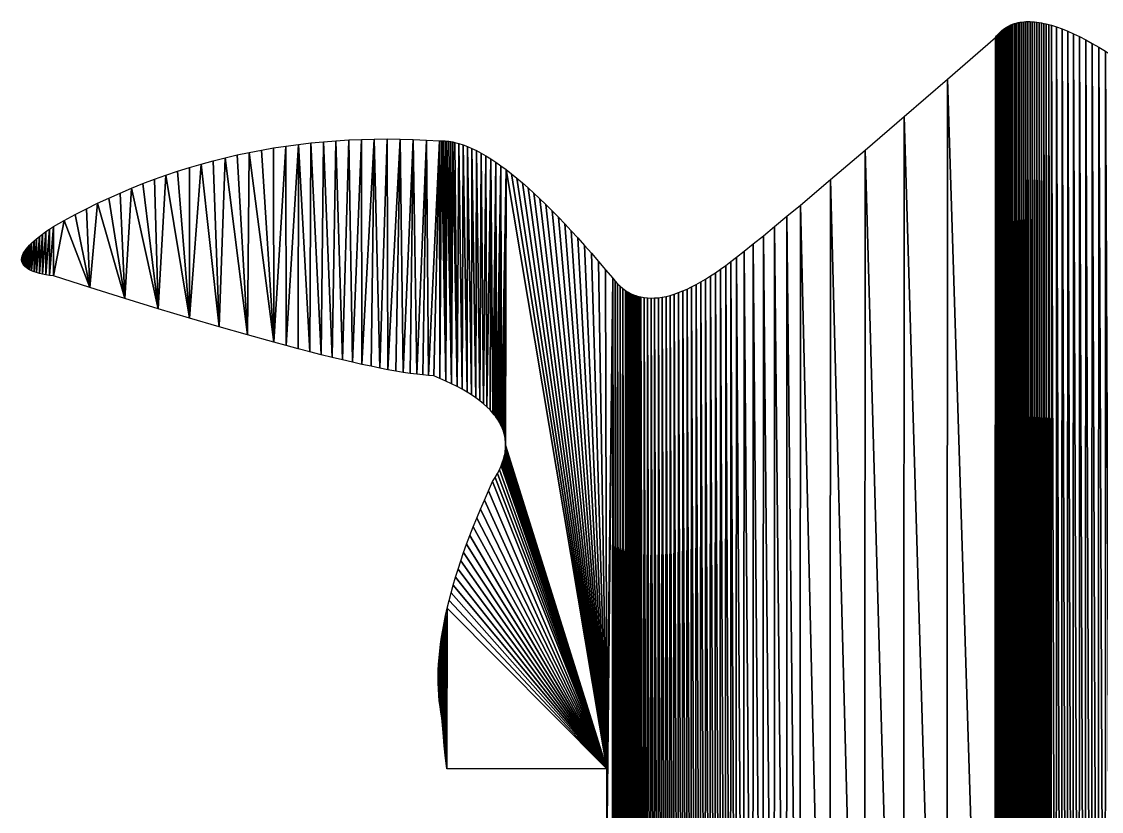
# Model space of a CAD drawing. Extents: x 10 to 917, y 10 to 841.
# Drawn here: x 306 to 386.7, y 368.1 to 427.1 of the extents above; entities that cross this region are included whole.
import ezdxf

# ---------------------------------------------------------------- set-up
doc = ezdxf.new("R2010")
doc.units = 0
doc.header["$MEASUREMENT"] = 0
doc.layers.get('0').update_dxf_attribs({"linetype": 'CONTINUOUS'})

msp = doc.modelspace()

# ---------------------------------------------------------------- linework, layer by layer
for p, q in [((379.799, 426.832), (379.923, 426.889)), ((379.923, 426.889), (380.05, 426.939)), ((380.05, 426.939), (380.18, 426.984)), ((380.18, 426.984), (380.314, 427.024)), ((380.314, 427.024), (380.452, 427.057)), ((380.452, 427.057), (380.593, 427.084)), ((380.593, 427.084), (380.738, 427.106)), ((380.738, 427.106), (380.886, 427.122)), ((380.886, 427.122), (381.038, 427.133)), ((381.038, 427.133), (381.194, 427.137)), ((381.194, 427.137), (381.353, 427.136)), ((381.353, 427.136), (381.515, 427.129)), ((381.515, 427.129), (381.682, 427.116)), ((381.682, 427.116), (381.852, 427.097)), ((381.852, 427.097), (382.025, 427.073)), ((382.025, 427.073), (382.202, 427.042)), ((382.202, 427.042), (382.382, 427.006)), ((382.382, 427.006), (382.567, 426.965)), ((382.567, 426.965), (382.754, 426.917)), ((382.754, 426.917), (382.946, 426.864)), ((378.85, 426.063), (378.941, 426.172)), ((378.941, 426.172), (379.036, 426.274)), ((379.036, 426.274), (379.135, 426.371)), ((379.135, 426.371), (379.236, 426.463)), ((379.236, 426.463), (379.342, 426.548)), ((379.342, 426.548), (379.451, 426.628)), ((379.451, 426.628), (379.563, 426.702)), ((379.563, 426.702), (379.68, 426.77)), ((379.68, 426.77), (379.799, 426.832)), ((382.946, 426.864), (383.339, 426.739)), ((383.339, 426.739), (383.746, 426.592)), ((383.746, 426.592), (384.168, 426.422)), ((384.168, 426.422), (384.605, 426.228)), ((384.605, 426.228), (385.055, 426.012)), ((375.188, 422.839), (378.763, 425.949)), ((378.763, 425.949), (378.85, 426.063)), ((385.055, 426.012), (385.52, 425.772)), ((385.52, 425.772), (385.999, 425.509)), ((385.999, 425.509), (386.492, 425.223)), ((386.492, 425.223), (387, 424.914)), ((371.943, 420.031), (375.188, 422.839)), ((369.028, 417.525), (371.943, 420.031)), ((326.671, 417.957), (327.603, 418.065)), ((327.603, 418.065), (328.541, 418.156)), ((328.541, 418.156), (329.484, 418.23)), ((329.484, 418.23), (330.433, 418.287)), ((330.433, 418.287), (331.387, 418.328)), ((331.387, 418.328), (332.347, 418.352)), ((332.347, 418.352), (333.312, 418.359)), ((333.312, 418.359), (334.283, 418.349)), ((334.283, 418.349), (335.259, 418.323)), ((335.259, 418.323), (336.241, 418.279)), ((336.241, 418.279), (337.228, 418.219)), ((337.228, 418.219), (337.362, 418.223)), ((337.362, 418.223), (337.499, 418.222)), ((337.499, 418.222), (337.638, 418.216)), ((337.638, 418.216), (337.779, 418.205)), ((337.779, 418.205), (337.922, 418.188)), ((337.922, 418.188), (338.067, 418.166)), ((338.067, 418.166), (338.214, 418.139)), ((338.214, 418.139), (338.364, 418.106)), ((338.364, 418.106), (338.669, 418.026)), ((338.669, 418.026), (338.983, 417.924)), ((322.093, 417.165), (322.997, 417.357)), ((322.997, 417.357), (323.907, 417.532)), ((323.907, 417.532), (324.823, 417.69)), ((324.823, 417.69), (325.744, 417.832)), ((325.744, 417.832), (326.671, 417.957)), ((338.983, 417.924), (339.306, 417.802)), ((339.306, 417.802), (339.637, 417.659)), ((339.637, 417.659), (339.977, 417.495)), ((339.977, 417.495), (340.325, 417.31)), ((340.325, 417.31), (340.682, 417.103)), ((366.443, 415.32), (369.028, 417.525)), ((318.529, 416.229), (319.411, 416.488)), ((319.411, 416.488), (320.3, 416.731)), ((320.3, 416.731), (321.193, 416.956)), ((321.193, 416.956), (322.093, 417.165)), ((340.682, 417.103), (341.047, 416.877)), ((341.047, 416.877), (341.422, 416.629)), ((341.422, 416.629), (341.804, 416.36)), ((315.913, 415.35), (316.78, 415.66)), ((316.78, 415.66), (317.651, 415.953)), ((317.651, 415.953), (318.529, 416.229)), ((341.804, 416.36), (342.196, 416.07)), ((342.196, 416.07), (342.596, 415.759)), ((342.596, 415.759), (343.004, 415.428)), ((314.197, 414.68), (315.053, 415.024)), ((315.053, 415.024), (315.913, 415.35)), ((343.004, 415.428), (343.421, 415.075)), ((343.421, 415.075), (343.847, 414.702)), ((364.188, 413.418), (366.443, 415.32)), ((312.503, 413.943), (313.348, 414.32)), ((313.348, 414.32), (314.197, 414.68)), ((343.847, 414.702), (344.281, 414.307)), ((344.281, 414.307), (344.724, 413.892)), ((310.831, 413.139), (311.665, 413.55)), ((311.665, 413.55), (312.503, 413.943)), ((344.724, 413.892), (345.176, 413.456)), ((345.176, 413.456), (345.636, 412.998)), ((363.184, 412.58), (364.188, 413.418)), ((309.181, 412.267), (310.004, 412.712)), ((310.004, 412.712), (310.831, 413.139)), ((345.636, 412.998), (346.105, 412.52)), ((346.105, 412.52), (346.582, 412.021)), ((362.263, 411.818), (363.184, 412.58)), ((307.808, 411.432), (308.077, 411.617)), ((308.077, 411.617), (308.365, 411.806)), ((308.365, 411.806), (309.181, 412.267)), ((346.582, 412.021), (347.068, 411.501)), ((361.425, 411.131), (362.263, 411.818)), ((306.917, 410.74), (307.112, 410.906)), ((307.112, 410.906), (307.325, 411.076)), ((307.325, 411.076), (307.557, 411.252)), ((307.557, 411.252), (307.808, 411.432)), ((347.068, 411.501), (347.562, 410.96)), ((347.562, 410.96), (348.065, 410.398)), ((360.668, 410.519), (361.425, 411.131)), ((306.137, 409.847), (306.221, 409.984)), ((306.221, 409.984), (306.323, 410.125)), ((306.323, 410.125), (306.443, 410.272)), ((306.443, 410.272), (306.583, 410.423)), ((306.583, 410.423), (306.74, 410.579)), ((306.74, 410.579), (306.917, 410.74)), ((348.065, 410.398), (348.577, 409.816)), ((359.403, 409.523), (359.995, 409.983)), ((359.995, 409.983), (360.668, 410.519)), ((305.989, 409.347), (305.998, 409.465)), ((305.991, 409.29), (305.989, 409.347)), ((305.998, 409.234), (305.991, 409.29)), ((305.998, 409.465), (306.026, 409.587)), ((306.01, 409.18), (305.998, 409.234)), ((306.026, 409.126), (306.01, 409.18)), ((306.026, 409.587), (306.072, 409.715)), ((306.072, 409.715), (306.137, 409.847)), ((348.577, 409.816), (349.097, 409.212)), ((349.097, 409.212), (349.626, 408.587)), ((358.609, 408.909), (359.003, 409.208)), ((359.003, 409.208), (359.403, 409.523)), ((306.047, 409.074), (306.026, 409.126)), ((306.072, 409.023), (306.047, 409.074)), ((306.137, 408.924), (306.072, 409.023)), ((306.221, 408.831), (306.137, 408.924)), ((306.323, 408.742), (306.221, 408.831)), ((306.443, 408.658), (306.323, 408.742)), ((306.583, 408.579), (306.443, 408.658)), ((306.74, 408.504), (306.583, 408.579)), ((306.917, 408.434), (306.74, 408.504)), ((307.112, 408.37), (306.917, 408.434)), ((307.325, 408.309), (307.112, 408.37)), ((349.626, 408.587), (350.164, 407.942)), ((357.473, 408.118), (357.844, 408.364)), ((357.844, 408.364), (358.223, 408.628)), ((358.223, 408.628), (358.609, 408.909)), ((307.557, 408.254), (307.325, 408.309)), ((307.808, 408.204), (307.557, 408.254)), ((308.077, 408.158), (307.808, 408.204)), ((308.365, 408.117), (308.077, 408.158)), ((311.1, 407.249), (308.365, 408.117)), ((350.164, 407.942), (350.341, 407.725)), ((350.341, 407.725), (350.525, 407.526)), ((350.525, 407.526), (350.716, 407.344)), ((356.401, 407.481), (356.751, 407.676)), ((356.751, 407.676), (357.108, 407.888)), ((357.108, 407.888), (357.473, 408.118)), ((313.708, 406.435), (311.1, 407.249)), ((350.716, 407.344), (350.914, 407.179)), ((350.914, 407.179), (351.12, 407.031)), ((351.12, 407.031), (351.226, 406.963)), ((351.226, 406.963), (351.333, 406.9)), ((351.333, 406.9), (351.442, 406.841)), ((351.442, 406.841), (351.553, 406.786)), ((351.553, 406.786), (351.666, 406.736)), ((351.666, 406.736), (351.781, 406.69)), ((354.452, 406.669), (354.758, 406.762)), ((354.758, 406.762), (355.072, 406.871)), ((355.072, 406.871), (355.394, 406.998)), ((355.394, 406.998), (355.722, 407.142)), ((355.722, 407.142), (356.058, 407.302)), ((356.058, 407.302), (356.401, 407.481)), ((316.187, 405.674), (313.708, 406.435)), ((351.781, 406.69), (351.897, 406.648)), ((351.897, 406.648), (352.015, 406.611)), ((352.015, 406.611), (352.135, 406.578)), ((352.135, 406.578), (352.257, 406.549)), ((352.257, 406.549), (352.506, 406.504)), ((352.506, 406.504), (352.762, 406.476)), ((352.762, 406.476), (353.026, 406.465)), ((353.026, 406.465), (353.297, 406.472)), ((353.297, 406.472), (353.574, 406.495)), ((353.574, 406.495), (353.86, 406.536)), ((353.86, 406.536), (354.152, 406.594)), ((354.152, 406.594), (354.452, 406.669)), ((318.539, 404.966), (316.187, 405.674)), ((320.763, 404.312), (318.539, 404.966)), ((322.86, 403.712), (320.763, 404.312)), ((324.828, 403.165), (322.86, 403.712)), ((325.764, 402.911), (324.828, 403.165)), ((326.668, 402.671), (325.764, 402.911)), ((327.541, 402.445), (326.668, 402.671)), ((328.381, 402.232), (327.541, 402.445)), ((329.189, 402.032), (328.381, 402.232)), ((329.965, 401.845), (329.189, 402.032)), ((330.71, 401.672), (329.965, 401.845)), ((331.422, 401.512), (330.71, 401.672)), ((332.103, 401.366), (331.422, 401.512)), ((332.751, 401.233), (332.103, 401.366)), ((333.368, 401.113), (332.751, 401.233)), ((333.952, 401.007), (333.368, 401.113)), ((334.505, 400.914), (333.952, 401.007)), ((335.025, 400.835), (334.505, 400.914)), ((335.514, 400.769), (335.025, 400.835)), ((335.971, 400.716), (335.514, 400.769)), ((336.395, 400.677), (335.971, 400.716)), ((336.788, 400.651), (336.395, 400.677)), ((337.256, 400.457), (336.788, 400.651)), ((337.702, 400.26), (337.256, 400.457)), ((338.128, 400.059), (337.702, 400.26)), ((338.531, 399.855), (338.128, 400.059)), ((338.914, 399.648), (338.531, 399.855)), ((339.275, 399.436), (338.914, 399.648)), ((339.615, 399.222), (339.275, 399.436)), ((339.934, 399.004), (339.615, 399.222)), ((340.231, 398.783), (339.934, 399.004)), ((340.507, 398.558), (340.231, 398.783)), ((340.762, 398.33), (340.507, 398.558)), ((340.995, 398.098), (340.762, 398.33)), ((341.208, 397.863), (340.995, 398.098)), ((341.306, 397.744), (341.208, 397.863)), ((341.398, 397.625), (341.306, 397.744)), ((341.486, 397.504), (341.398, 397.625)), ((341.568, 397.383), (341.486, 397.504)), ((341.645, 397.261), (341.568, 397.383)), ((341.716, 397.138), (341.645, 397.261)), ((341.782, 397.014), (341.716, 397.138)), ((341.843, 396.889), (341.782, 397.014)), ((341.898, 396.763), (341.843, 396.889)), ((341.948, 396.637), (341.898, 396.763)), ((341.993, 396.509), (341.948, 396.637)), ((342.033, 396.381), (341.993, 396.509)), ((342.067, 396.252), (342.033, 396.381)), ((342.095, 396.122), (342.067, 396.252)), ((342.119, 395.991), (342.095, 396.122)), ((342.137, 395.859), (342.119, 395.991)), ((342.15, 395.727), (342.137, 395.859)), ((342.157, 395.593), (342.15, 395.727)), ((342.156, 395.324), (342.16, 395.459)), ((342.16, 395.459), (342.157, 395.593)), ((342.025, 394.495), (342.06, 394.636)), ((342.06, 394.636), (342.09, 394.775)), ((342.09, 394.775), (342.115, 394.913)), ((342.115, 394.913), (342.134, 395.051)), ((342.134, 395.051), (342.148, 395.188)), ((342.148, 395.188), (342.156, 395.324)), ((341.702, 393.636), (341.831, 393.926)), ((341.831, 393.926), (341.888, 394.069)), ((341.888, 394.069), (341.939, 394.212)), ((341.939, 394.212), (341.985, 394.354)), ((341.985, 394.354), (342.025, 394.495)), ((341.188, 392.745), (341.381, 393.045)), ((341.381, 393.045), (341.552, 393.342)), ((341.552, 393.342), (341.702, 393.636)), ((340.872, 392.05), (341.188, 392.745)), ((340.57, 391.364), (340.872, 392.05)), ((340.003, 390.02), (340.28, 390.687)), ((340.28, 390.687), (340.57, 391.364)), ((339.738, 389.361), (340.003, 390.02)), ((339.486, 388.712), (339.738, 389.361)), ((339.247, 388.073), (339.486, 388.712)), ((338.807, 386.821), (339.021, 387.442)), ((339.021, 387.442), (339.247, 388.073)), ((338.606, 386.209), (338.807, 386.821)), ((338.418, 385.607), (338.606, 386.209)), ((338.08, 384.429), (338.243, 385.013)), ((338.243, 385.013), (338.418, 385.607)), ((337.93, 383.854), (338.08, 384.429)), ((337.793, 383.288), (337.93, 383.854)), ((337.556, 382.185), (337.668, 382.732)), ((337.668, 382.732), (337.793, 383.288)), ((337.457, 381.647), (337.556, 382.185)), ((337.297, 380.599), (337.371, 381.119)), ((337.371, 381.119), (337.457, 381.647)), ((337.188, 379.588), (337.236, 380.089)), ((337.236, 380.089), (337.297, 380.599)), ((337.152, 379.097), (337.188, 379.588)), ((337.119, 378.141), (337.129, 378.614)), ((337.129, 378.614), (337.152, 379.097)), ((337.121, 377.678), (337.119, 378.141)), ((337.137, 377.223), (337.121, 377.678)), ((337.165, 376.778), (337.137, 377.223)), ((337.205, 376.342), (337.165, 376.778)), ((337.259, 375.915), (337.205, 376.342)), ((337.325, 375.498), (337.259, 375.915)), ((337.404, 375.09), (337.325, 375.498)), ((337.492, 373.987), (337.404, 375.09)), ((337.58, 372.981), (337.492, 373.987)), ((337.668, 372.071), (337.58, 372.981)), ((337.756, 371.258), (337.668, 372.071)), ((349.723, 371.258), (337.756, 371.258)), ((349.723, 364.916), (349.723, 371.258))]:
    msp.add_line(p, q)

# ---------------------------------------------------------------- meshes
mesh = msp.add_polyface()
corners = [(360.624, 325.655), (359.995, 409.983), (360.668, 410.519), (361.38, 325.043), (361.425, 411.131), (362.219, 324.356), (362.263, 411.818), (363.14, 323.594), (363.184, 412.58), (364.144, 322.756), (364.188, 413.418), (366.399, 320.854), (366.443, 415.32), (368.984, 318.649), (369.028, 417.525), (371.899, 316.143), (371.943, 420.031), (375.144, 313.335), (375.188, 422.839), (378.718, 310.225), (378.763, 425.949), (378.806, 310.111), (378.85, 426.063), (378.897, 310.002), (378.941, 426.172), (378.992, 309.9), (379.036, 426.274), (379.09, 309.803), (379.135, 426.371), (379.192, 309.711), (379.236, 426.463), (379.298, 309.626), (379.342, 426.548), (379.407, 309.546), (379.451, 426.628), (379.519, 309.472), (379.563, 426.702), (379.635, 309.404), (379.68, 426.77), (379.755, 309.342), (379.799, 426.832), (379.878, 309.285), (379.923, 426.889), (380.005, 309.235), (380.05, 426.939), (380.136, 309.19), (380.18, 426.984), (380.27, 309.15), (380.314, 427.024), (380.408, 309.117), (380.452, 427.057), (380.549, 309.089), (380.593, 427.084), (380.694, 309.068), (380.738, 427.106), (380.842, 309.052), (380.886, 427.122), (380.994, 309.041), (381.038, 427.133), (381.149, 309.037), (381.194, 427.137), (381.309, 309.038), (381.353, 427.136), (381.471, 309.045), (381.515, 427.129), (381.637, 309.058), (381.682, 427.116), (381.807, 309.077), (381.852, 427.097), (381.981, 309.101), (382.025, 427.073), (382.158, 309.132), (382.202, 427.042), (382.338, 309.168), (382.382, 427.006), (382.522, 309.209), (382.567, 426.965), (382.71, 309.257), (382.754, 426.917), (382.901, 309.31), (382.946, 426.864), (383.295, 309.434), (383.339, 426.739), (383.702, 309.582), (383.746, 426.592), (384.124, 309.752), (384.168, 426.422), (384.56, 309.946), (384.605, 426.228), (385.011, 310.162), (385.055, 426.012), (385.476, 310.402), (385.52, 425.772), (385.955, 310.665), (385.999, 425.509), (386.448, 310.951), (386.492, 425.223), (386.956, 311.26), (387, 424.914), (387.478, 311.593), (387.522, 424.581), (388.014, 311.948), (388.058, 424.226), (388.565, 312.327), (388.609, 423.847), (389.13, 312.729), (389.174, 423.446), (389.709, 313.153), (389.753, 423.021), (390.302, 313.601), (390.346, 422.573), (390.91, 314.073), (390.954, 422.101), (391.532, 314.567), (391.576, 421.607), (391.825, 314.972), (391.869, 421.202), (392.12, 315.366), (392.164, 420.808), (392.419, 315.748), (392.464, 420.426), (392.722, 316.119), (392.766, 420.055), (393.028, 316.477), (393.072, 419.697)]
mesh.append_faces([[corners[k] for k in face] for face in [(0, 1, 2), (3, 2, 4), (5, 4, 6), (7, 6, 8), (9, 8, 10), (11, 10, 12), (13, 12, 14), (15, 14, 16), (17, 16, 18), (19, 18, 20), (21, 20, 22), (23, 22, 24), (25, 24, 26), (27, 26, 28), (29, 28, 30), (31, 30, 32), (33, 32, 34), (35, 34, 36), (37, 36, 38), (39, 38, 40), (41, 40, 42), (43, 42, 44), (45, 44, 46), (47, 46, 48), (49, 48, 50), (51, 50, 52), (53, 52, 54), (55, 54, 56), (57, 56, 58), (59, 58, 60), (61, 60, 62), (63, 62, 64), (65, 64, 66), (67, 66, 68), (69, 68, 70), (71, 70, 72), (73, 72, 74), (75, 74, 76), (77, 76, 78), (79, 78, 80), (81, 80, 82), (83, 82, 84), (85, 84, 86), (87, 86, 88), (89, 88, 90), (91, 90, 92), (93, 92, 94), (95, 94, 96), (97, 96, 98), (99, 98, 100), (101, 100, 102), (103, 102, 104), (105, 104, 106), (107, 106, 108), (109, 108, 110), (111, 110, 112), (113, 112, 114), (115, 114, 116), (117, 116, 118), (119, 118, 120), (121, 120, 122), (123, 122, 124)]], dxfattribs={"vtx0": -1, "vtx2": -1})
mesh = msp.add_polyface()
corners = [(360.624, 325.655), (360.668, 410.519), (361.38, 325.043), (361.425, 411.131), (362.219, 324.356), (362.263, 411.818), (363.14, 323.594), (363.184, 412.58), (364.144, 322.756), (364.188, 413.418), (366.399, 320.854), (366.443, 415.32), (368.984, 318.649), (369.028, 417.525), (371.899, 316.143), (371.943, 420.031), (375.144, 313.335), (375.188, 422.839), (378.718, 310.225), (378.763, 425.949), (378.806, 310.111), (378.85, 426.063), (378.897, 310.002), (378.941, 426.172), (378.992, 309.9), (379.036, 426.274), (379.09, 309.803), (379.135, 426.371), (379.192, 309.711), (379.236, 426.463), (379.298, 309.626), (379.342, 426.548), (379.407, 309.546), (379.451, 426.628), (379.519, 309.472), (379.563, 426.702), (379.635, 309.404), (379.68, 426.77), (379.755, 309.342), (379.799, 426.832), (379.878, 309.285), (379.923, 426.889), (380.005, 309.235), (380.05, 426.939), (380.136, 309.19), (380.18, 426.984), (380.27, 309.15), (380.314, 427.024), (380.408, 309.117), (380.452, 427.057), (380.549, 309.089), (380.593, 427.084), (380.694, 309.068), (380.738, 427.106), (380.842, 309.052), (380.886, 427.122), (380.994, 309.041), (381.038, 427.133), (381.149, 309.037), (381.194, 427.137), (381.309, 309.038), (381.353, 427.136), (381.471, 309.045), (381.515, 427.129), (381.637, 309.058), (381.682, 427.116), (381.807, 309.077), (381.852, 427.097), (381.981, 309.101), (382.025, 427.073), (382.158, 309.132), (382.202, 427.042), (382.338, 309.168), (382.382, 427.006), (382.522, 309.209), (382.567, 426.965), (382.71, 309.257), (382.754, 426.917), (382.901, 309.31), (382.946, 426.864), (383.295, 309.434), (383.339, 426.739), (383.702, 309.582), (383.746, 426.592), (384.124, 309.752), (384.168, 426.422), (384.56, 309.946), (384.605, 426.228), (385.011, 310.162), (385.055, 426.012), (385.476, 310.402), (385.52, 425.772), (385.955, 310.665), (385.999, 425.509), (386.448, 310.951), (386.492, 425.223), (386.956, 311.26), (387, 424.914), (387.478, 311.593), (387.522, 424.581), (388.014, 311.948), (388.058, 424.226), (388.565, 312.327), (388.609, 423.847), (389.13, 312.729), (389.174, 423.446), (389.709, 313.153), (389.753, 423.021), (390.302, 313.601), (390.346, 422.573), (390.91, 314.073), (390.954, 422.101), (391.532, 314.567), (391.576, 421.607), (391.825, 314.972), (391.869, 421.202), (392.12, 315.366), (392.164, 420.808), (392.419, 315.748), (392.464, 420.426), (392.722, 316.119), (392.766, 420.055), (393.028, 316.477), (393.072, 419.697), (393.338, 316.825)]
mesh.append_faces([[corners[k] for k in face] for face in [(0, 1, 2), (2, 3, 4), (4, 5, 6), (6, 7, 8), (8, 9, 10), (10, 11, 12), (12, 13, 14), (14, 15, 16), (16, 17, 18), (18, 19, 20), (20, 21, 22), (22, 23, 24), (24, 25, 26), (26, 27, 28), (28, 29, 30), (30, 31, 32), (32, 33, 34), (34, 35, 36), (36, 37, 38), (38, 39, 40), (40, 41, 42), (42, 43, 44), (44, 45, 46), (46, 47, 48), (48, 49, 50), (50, 51, 52), (52, 53, 54), (54, 55, 56), (56, 57, 58), (58, 59, 60), (60, 61, 62), (62, 63, 64), (64, 65, 66), (66, 67, 68), (68, 69, 70), (70, 71, 72), (72, 73, 74), (74, 75, 76), (76, 77, 78), (78, 79, 80), (80, 81, 82), (82, 83, 84), (84, 85, 86), (86, 87, 88), (88, 89, 90), (90, 91, 92), (92, 93, 94), (94, 95, 96), (96, 97, 98), (98, 99, 100), (100, 101, 102), (102, 103, 104), (104, 105, 106), (106, 107, 108), (108, 109, 110), (110, 111, 112), (112, 113, 114), (114, 115, 116), (116, 117, 118), (118, 119, 120), (120, 121, 122), (122, 123, 124)]], dxfattribs={"vtx0": -1, "vtx1": -1})
mesh = msp.add_polyface()
corners = [(305.998, 409.465), (305.991, 409.29), (305.989, 409.347), (305.998, 409.234), (306.026, 409.587), (306.01, 409.18), (306.026, 409.126), (306.072, 409.715), (306.047, 409.074), (306.072, 409.023), (306.137, 409.847), (306.137, 408.924), (306.221, 409.984), (306.221, 408.831), (306.323, 410.125), (306.323, 408.742), (306.443, 410.272), (306.443, 408.658), (306.583, 410.423), (306.583, 408.579), (306.74, 410.579), (306.74, 408.504), (306.917, 410.74), (306.917, 408.434), (307.112, 410.906), (307.112, 408.37), (307.325, 411.076), (307.325, 408.309), (307.557, 411.252), (307.557, 408.254), (307.808, 411.432), (307.808, 408.204), (308.077, 411.617), (308.077, 408.158), (308.365, 411.806), (308.365, 408.117), (309.181, 412.267), (311.1, 407.249), (310.004, 412.712), (310.831, 413.139), (311.665, 413.55), (313.708, 406.435), (312.503, 413.943), (313.348, 414.32), (314.197, 414.68), (316.187, 405.674), (315.053, 415.024), (315.913, 415.35), (316.78, 415.66), (318.539, 404.966), (317.651, 415.953), (318.529, 416.229), (319.411, 416.488), (320.763, 404.312), (320.3, 416.731), (321.193, 416.956), (322.86, 403.712), (322.093, 417.165), (322.997, 417.357), (324.828, 403.165), (323.907, 417.532), (324.823, 417.69), (325.744, 417.832), (325.764, 402.911), (326.671, 417.957), (327.541, 402.445), (327.603, 418.065), (328.381, 402.232), (328.541, 418.156), (329.189, 402.032), (329.484, 418.23), (329.965, 401.845), (330.433, 418.287), (330.71, 401.672), (331.387, 418.328), (331.422, 401.512), (332.347, 418.352), (332.751, 401.233), (333.312, 418.359), (333.368, 401.113), (334.283, 418.349), (334.505, 400.914), (335.259, 418.323), (335.514, 400.769), (336.241, 418.279), (336.395, 400.677), (337.228, 418.219), (337.256, 400.457), (337.362, 418.223), (337.702, 400.26), (337.499, 418.222), (337.638, 418.216), (337.779, 418.205), (338.128, 400.059), (337.922, 418.188), (338.067, 418.166), (338.214, 418.139), (338.531, 399.855), (338.364, 418.106), (338.669, 418.026)]
mesh.append_faces([[corners[k] for k in face] for face in [(0, 1, 2)]], dxfattribs={"vtx0": -1})
mesh.append_faces([[corners[k] for k in face] for face in [(1, 0, 3), (3, 4, 5), (5, 4, 6), (6, 7, 8), (31, 32, 33), (33, 34, 35)]], dxfattribs={"vtx0": -1, "vtx1": -1})
mesh.append_faces([[corners[k] for k in face] for face in [(3, 0, 4), (6, 4, 7), (9, 7, 10), (11, 10, 12), (13, 12, 14), (15, 14, 16), (17, 16, 18), (19, 18, 20), (21, 20, 22), (23, 22, 24), (25, 24, 26), (27, 26, 28), (29, 28, 30), (31, 30, 32), (33, 32, 34), (35, 34, 36), (37, 36, 38), (37, 38, 39), (37, 39, 40), (41, 40, 42), (41, 42, 43), (41, 43, 44), (45, 44, 46), (45, 46, 47), (45, 47, 48), (49, 48, 50), (49, 50, 51), (49, 51, 52), (53, 52, 54), (53, 54, 55), (56, 55, 57), (56, 57, 58), (59, 58, 60), (59, 60, 61), (59, 61, 62), (63, 62, 64), (65, 64, 66), (67, 66, 68), (69, 68, 70), (71, 70, 72), (73, 72, 74), (75, 74, 76), (77, 76, 78), (79, 78, 80), (81, 80, 82), (83, 82, 84), (85, 84, 86), (87, 86, 88), (89, 88, 90), (89, 90, 91), (89, 91, 92), (93, 92, 94), (93, 94, 95), (93, 95, 96), (97, 96, 98), (97, 98, 99)]], dxfattribs={"vtx0": -1, "vtx2": -1})
mesh = msp.add_polyface()
corners = [(306.047, 409.074), (306.072, 409.715), (306.072, 409.023), (306.137, 409.847), (306.137, 408.924), (306.221, 409.984), (306.221, 408.831), (306.323, 410.125), (306.323, 408.742), (306.443, 410.272), (306.443, 408.658), (306.583, 410.423), (306.583, 408.579), (306.74, 410.579), (306.74, 408.504), (306.917, 410.74), (306.917, 408.434), (307.112, 410.906), (307.112, 408.37), (307.325, 411.076), (307.325, 408.309), (307.557, 411.252), (307.557, 408.254), (307.808, 411.432), (307.808, 408.204), (308.365, 408.117), (309.181, 412.267), (311.1, 407.249), (311.665, 413.55), (313.708, 406.435), (314.197, 414.68), (316.187, 405.674), (316.78, 415.66), (318.539, 404.966), (319.411, 416.488), (320.763, 404.312), (321.193, 416.956), (322.86, 403.712), (322.997, 417.357), (324.828, 403.165), (325.744, 417.832), (325.764, 402.911), (326.671, 417.957), (326.668, 402.671), (327.541, 402.445), (327.603, 418.065), (328.381, 402.232), (328.541, 418.156), (329.189, 402.032), (329.484, 418.23), (329.965, 401.845), (330.433, 418.287), (330.71, 401.672), (331.387, 418.328), (331.422, 401.512), (332.347, 418.352), (332.103, 401.366), (332.751, 401.233), (333.312, 418.359), (333.368, 401.113), (334.283, 418.349), (333.952, 401.007), (334.505, 400.914), (335.259, 418.323), (335.025, 400.835), (335.514, 400.769), (336.241, 418.279), (335.971, 400.716), (336.395, 400.677), (337.228, 418.219), (336.788, 400.651), (337.256, 400.457), (337.362, 418.223), (337.702, 400.26), (337.779, 418.205), (338.128, 400.059), (338.214, 418.139), (338.531, 399.855), (338.669, 418.026), (338.914, 399.648), (337.129, 378.614), (337.121, 377.678), (337.119, 378.141), (337.137, 377.223), (337.152, 379.097), (337.165, 376.778), (337.188, 379.588), (337.205, 376.342), (337.236, 380.089), (337.259, 375.915), (337.297, 380.599), (337.325, 375.498), (337.371, 381.119), (337.404, 375.09), (337.457, 381.647), (337.492, 373.987), (337.556, 382.185), (337.58, 372.981), (337.668, 382.732), (337.668, 372.071), (337.756, 371.258), (337.793, 383.288)]
mesh.append_faces([[corners[k] for k in face] for face in [(80, 81, 82)]], dxfattribs={"vtx0": -1})
mesh.append_faces([[corners[k] for k in face] for face in [(0, 1, 2), (2, 3, 4), (4, 5, 6), (6, 7, 8), (8, 9, 10), (10, 11, 12), (12, 13, 14), (14, 15, 16), (16, 17, 18), (18, 19, 20), (20, 21, 22), (22, 23, 24), (25, 26, 27), (27, 28, 29), (29, 30, 31), (31, 32, 33), (33, 34, 35), (35, 36, 37), (37, 38, 39), (39, 40, 41), (41, 42, 43), (43, 42, 44), (44, 45, 46), (46, 47, 48), (48, 49, 50), (50, 51, 52), (52, 53, 54), (54, 55, 56), (56, 55, 57), (57, 58, 59), (59, 60, 61), (61, 60, 62), (62, 63, 64), (64, 63, 65), (65, 66, 67), (67, 66, 68), (68, 69, 70), (70, 69, 71), (71, 72, 73), (73, 74, 75), (75, 76, 77), (77, 78, 79), (81, 80, 83), (83, 84, 85), (85, 86, 87), (87, 88, 89), (89, 90, 91), (91, 92, 93), (93, 94, 95), (95, 96, 97), (97, 98, 99), (99, 98, 100)]], dxfattribs={"vtx0": -1, "vtx1": -1})
mesh.append_faces([[corners[k] for k in face] for face in [(83, 80, 84), (85, 84, 86), (87, 86, 88), (89, 88, 90), (91, 90, 92), (93, 92, 94), (95, 94, 96), (97, 96, 98), (100, 98, 101)]], dxfattribs={"vtx0": -1, "vtx2": -1})
mesh = msp.add_polyface()
corners = [(338.914, 399.648), (338.669, 418.026), (338.983, 417.924), (339.275, 399.436), (339.306, 417.802), (339.615, 399.222), (339.637, 417.659), (339.934, 399.004), (339.977, 417.495), (340.231, 398.783), (340.325, 417.31), (340.507, 398.558), (340.682, 417.103), (340.762, 398.33), (341.047, 416.877), (340.995, 398.098), (341.208, 397.863), (341.422, 416.629), (341.306, 397.744), (341.398, 397.625), (341.486, 397.504), (341.804, 416.36), (341.568, 397.383), (341.645, 397.261), (341.716, 397.138), (341.782, 397.014), (341.843, 396.889), (342.196, 416.07), (341.898, 396.763), (341.948, 396.637), (341.993, 396.509), (342.033, 396.381), (342.067, 396.252), (342.095, 396.122), (342.119, 395.991), (342.137, 395.859), (342.15, 395.727), (342.157, 395.593), (342.16, 395.459), (349.723, 371.258), (341.985, 394.354), (342.025, 394.495), (342.06, 394.636), (342.09, 394.775), (342.115, 394.913), (342.134, 395.051), (342.148, 395.188), (342.156, 395.324), (342.596, 415.759), (343.004, 415.428), (343.421, 415.075), (343.847, 414.702), (344.281, 414.307), (344.724, 413.892), (345.176, 413.456), (345.636, 412.998), (346.105, 412.52), (346.582, 412.021), (347.068, 411.501), (347.562, 410.96), (348.065, 410.398), (348.577, 409.816), (349.097, 409.212), (349.626, 408.587), (350.164, 407.942)]
mesh.append_faces([[corners[k] for k in face] for face in [(0, 2, 3), (3, 4, 5), (5, 6, 7), (7, 8, 9), (9, 10, 11), (11, 12, 13), (13, 14, 15), (15, 14, 16), (16, 17, 18), (18, 17, 19), (19, 17, 20), (20, 21, 22), (22, 21, 23), (23, 21, 24), (24, 21, 25), (25, 21, 26), (26, 27, 28), (28, 27, 29), (29, 27, 30), (30, 27, 31), (31, 27, 32), (32, 27, 33), (33, 27, 34), (34, 27, 35), (35, 27, 36), (36, 27, 37), (37, 27, 38)]], dxfattribs={"vtx0": -1, "vtx1": -1})
mesh.append_faces([[corners[k] for k in face] for face in [(39, 38, 27)]], dxfattribs={"vtx0": -1, "vtx1": -1, "vtx2": -1})
mesh.append_faces([[corners[k] for k in face] for face in [(0, 1, 2), (3, 2, 4), (5, 4, 6), (7, 6, 8), (9, 8, 10), (11, 10, 12), (13, 12, 14), (16, 14, 17), (20, 17, 21), (26, 21, 27), (39, 40, 41), (39, 41, 42), (39, 42, 43), (39, 43, 44), (39, 44, 45), (39, 45, 46), (39, 46, 47), (39, 47, 38), (39, 27, 48), (39, 48, 49), (39, 49, 50), (39, 50, 51), (39, 51, 52), (39, 52, 53), (39, 53, 54), (39, 54, 55), (39, 55, 56), (39, 56, 57), (39, 57, 58), (39, 58, 59), (39, 59, 60), (39, 60, 61), (39, 61, 62), (39, 62, 63), (39, 63, 64)]], dxfattribs={"vtx0": -1, "vtx2": -1})
mesh = msp.add_polyface()
corners = [(337.748, 352.886), (337.712, 364.916), (349.723, 364.916), (337.886, 352.32), (338.036, 351.745), (338.198, 351.161), (338.374, 350.567), (338.562, 349.965), (338.763, 349.353), (338.977, 348.732), (339.203, 348.101), (339.442, 347.461), (339.694, 346.812), (339.958, 346.154), (340.236, 345.487), (340.525, 344.81), (340.828, 344.124), (341.143, 343.429), (341.336, 343.128), (341.508, 342.832), (341.658, 342.538), (341.787, 342.248), (341.844, 342.105), (341.895, 341.962), (341.941, 341.82), (341.981, 341.679), (350.119, 328.232), (350.164, 407.942), (350.296, 328.449), (350.341, 407.725), (350.48, 328.648), (350.525, 407.526), (350.672, 328.83), (350.716, 407.344), (350.87, 328.995), (350.914, 407.179), (351.076, 329.143), (351.12, 407.031), (351.181, 329.211), (351.226, 406.963), (351.289, 329.274), (351.333, 406.9), (351.398, 329.333), (351.442, 406.841), (351.509, 329.388), (351.553, 406.786), (351.622, 329.438), (351.666, 406.736), (351.736, 329.484), (351.781, 406.69), (351.853, 329.526), (351.897, 406.648), (351.971, 329.563), (352.015, 406.611), (352.091, 329.596), (352.135, 406.578), (352.213, 329.625), (352.257, 406.549), (352.462, 329.67), (352.506, 406.504), (352.718, 329.698), (352.762, 406.476), (352.982, 329.709), (353.026, 406.465), (353.252, 329.702), (353.297, 406.472), (353.53, 329.679), (353.574, 406.495), (353.815, 329.638), (353.86, 406.536), (354.108, 329.58), (354.152, 406.594), (354.407, 329.505), (354.452, 406.669), (354.714, 329.412), (354.758, 406.762), (355.028, 329.303), (355.072, 406.871), (355.349, 329.176), (355.394, 406.998), (355.678, 329.032), (355.722, 407.142), (356.013, 328.871), (356.058, 407.302), (356.356, 328.693), (356.401, 407.481), (356.706, 328.498), (356.751, 407.676), (357.064, 328.286), (357.108, 407.888), (357.428, 328.056), (357.473, 408.118), (357.8, 327.81), (357.844, 408.364), (358.179, 327.546), (358.223, 408.628), (358.565, 327.265), (358.609, 408.909), (358.959, 326.967), (359.003, 409.208), (359.359, 326.651), (359.403, 409.523), (359.95, 326.191), (359.995, 409.983), (360.624, 325.655)]
mesh.append_faces([[corners[k] for k in face] for face in [(0, 2, 3), (3, 2, 4), (4, 2, 5), (5, 2, 6), (6, 2, 7), (7, 2, 8), (8, 2, 9), (9, 2, 10), (10, 2, 11), (11, 2, 12), (12, 2, 13), (13, 2, 14), (14, 2, 15), (15, 2, 16), (16, 2, 17), (17, 2, 18), (18, 2, 19), (19, 2, 20), (20, 2, 21), (21, 2, 22), (22, 2, 23), (23, 2, 24), (24, 2, 25), (26, 27, 28), (28, 29, 30), (30, 31, 32), (32, 33, 34), (34, 35, 36), (36, 37, 38), (38, 39, 40), (40, 41, 42), (42, 43, 44), (44, 45, 46), (46, 47, 48), (48, 49, 50), (50, 51, 52), (52, 53, 54), (54, 55, 56), (56, 57, 58), (58, 59, 60), (60, 61, 62), (62, 63, 64), (64, 65, 66), (66, 67, 68), (68, 69, 70), (70, 71, 72), (72, 73, 74), (74, 75, 76), (76, 77, 78), (78, 79, 80), (80, 81, 82), (82, 83, 84), (84, 85, 86), (86, 87, 88), (88, 89, 90), (90, 91, 92), (92, 93, 94), (94, 95, 96), (96, 97, 98), (98, 99, 100), (100, 101, 102), (102, 103, 104)]], dxfattribs={"vtx0": -1, "vtx1": -1})
mesh.append_faces([[corners[k] for k in face] for face in [(0, 1, 2)]], dxfattribs={"vtx0": -1, "vtx2": -1})
mesh = msp.add_polyface()
corners = [(337.756, 371.258), (337.793, 383.288), (349.723, 371.258), (337.93, 383.854), (338.08, 384.429), (338.243, 385.013), (338.418, 385.607), (338.606, 386.209), (338.807, 386.821), (339.021, 387.442), (339.247, 388.073), (339.486, 388.712), (339.738, 389.361), (340.003, 390.02), (340.28, 390.687), (340.57, 391.364), (340.872, 392.05), (341.188, 392.745), (341.381, 393.045), (341.552, 393.342), (341.702, 393.636), (341.831, 393.926), (341.888, 394.069), (341.939, 394.212), (341.985, 394.354), (350.164, 407.942), (349.723, 364.916), (350.119, 328.232), (350.296, 328.449), (350.341, 407.725), (350.48, 328.648), (350.525, 407.526), (350.672, 328.83), (350.716, 407.344), (350.87, 328.995), (350.914, 407.179), (351.076, 329.143), (351.12, 407.031), (351.181, 329.211), (351.226, 406.963), (351.289, 329.274), (351.333, 406.9), (351.398, 329.333), (351.442, 406.841), (351.509, 329.388), (351.553, 406.786), (351.622, 329.438), (351.666, 406.736), (351.736, 329.484), (351.781, 406.69), (351.853, 329.526), (351.897, 406.648), (351.971, 329.563), (352.015, 406.611), (352.091, 329.596), (352.135, 406.578), (352.213, 329.625), (352.257, 406.549), (352.462, 329.67), (352.506, 406.504), (352.718, 329.698), (352.762, 406.476), (352.982, 329.709), (353.026, 406.465), (353.252, 329.702), (353.297, 406.472), (353.53, 329.679), (353.574, 406.495), (353.815, 329.638), (353.86, 406.536), (354.108, 329.58), (354.152, 406.594), (354.407, 329.505), (354.452, 406.669), (354.714, 329.412), (354.758, 406.762), (355.028, 329.303), (355.072, 406.871), (355.349, 329.176), (355.394, 406.998), (355.678, 329.032), (355.722, 407.142), (356.013, 328.871), (356.058, 407.302), (356.356, 328.693), (356.401, 407.481), (356.706, 328.498), (356.751, 407.676), (357.064, 328.286), (357.108, 407.888), (357.428, 328.056), (357.473, 408.118), (357.8, 327.81), (357.844, 408.364), (358.179, 327.546), (358.223, 408.628), (358.565, 327.265), (358.609, 408.909), (358.959, 326.967), (359.003, 409.208), (359.359, 326.651), (359.403, 409.523), (359.95, 326.191), (359.995, 409.983)]
mesh.append_faces([[corners[k] for k in face] for face in [(0, 1, 2), (2, 25, 26)]], dxfattribs={"vtx0": -1, "vtx1": -1})
mesh.append_faces([[corners[k] for k in face] for face in [(26, 25, 27)]], dxfattribs={"vtx0": -1, "vtx1": -1, "vtx2": -1})
mesh.append_faces([[corners[k] for k in face] for face in [(2, 1, 3), (2, 3, 4), (2, 4, 5), (2, 5, 6), (2, 6, 7), (2, 7, 8), (2, 8, 9), (2, 9, 10), (2, 10, 11), (2, 11, 12), (2, 12, 13), (2, 13, 14), (2, 14, 15), (2, 15, 16), (2, 16, 17), (2, 17, 18), (2, 18, 19), (2, 19, 20), (2, 20, 21), (2, 21, 22), (2, 22, 23), (2, 23, 24), (28, 25, 29), (30, 29, 31), (32, 31, 33), (34, 33, 35), (36, 35, 37), (38, 37, 39), (40, 39, 41), (42, 41, 43), (44, 43, 45), (46, 45, 47), (48, 47, 49), (50, 49, 51), (52, 51, 53), (54, 53, 55), (56, 55, 57), (58, 57, 59), (60, 59, 61), (62, 61, 63), (64, 63, 65), (66, 65, 67), (68, 67, 69), (70, 69, 71), (72, 71, 73), (74, 73, 75), (76, 75, 77), (78, 77, 79), (80, 79, 81), (82, 81, 83), (84, 83, 85), (86, 85, 87), (88, 87, 89), (90, 89, 91), (92, 91, 93), (94, 93, 95), (96, 95, 97), (98, 97, 99), (100, 99, 101), (102, 101, 103)]], dxfattribs={"vtx0": -1, "vtx2": -1})

doc.saveas('drawing.dxf')
